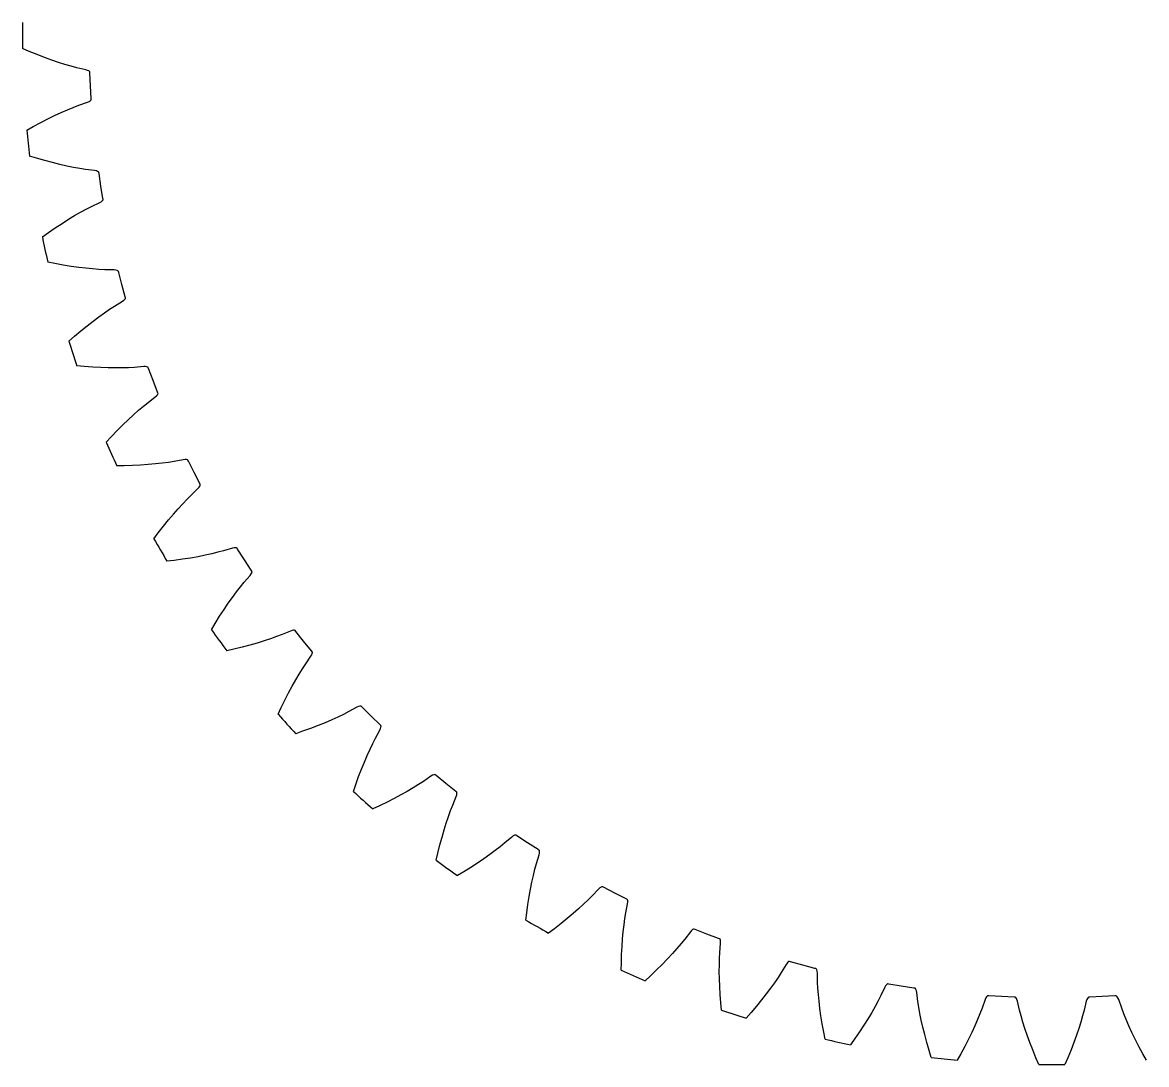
# Model space of a CAD drawing. Extents: x -300 to 395, y -300 to 300.
# Drawn here: x -300 to 27.6, y -300 to 3.8 of the extents above; entities that cross this region are included whole.
import ezdxf

# ---------------------------------------------------------------- set-up
doc = ezdxf.new("R2010")
doc.units = 0

msp = doc.modelspace()

# ---------------------------------------------------------------- linework, layer by layer
at = {"layer": 'layer1'}
for p, q in [((-298.01, -4.65), (-299.98, -3.8)), ((-295.74, -5.58), (-298.01, -4.65)), ((-293.56, -6.42), (-295.74, -5.58)), ((-291.48, -7.17), (-293.56, -6.42)), ((-289.49, -7.84), (-291.48, -7.17)), ((-287.61, -8.43), (-289.49, -7.84)), ((-285.83, -8.95), (-287.61, -8.43)), ((-284.15, -9.4), (-285.83, -8.95)), ((-281.56, -10.03), (-284.15, -9.4)), ((-281.07, -10.17), (-281.56, -10.03)), ((-280.71, -10.34), (-281.07, -10.17)), ((-280.49, -10.53), (-280.71, -10.34)), ((-280.42, -10.63), (-280.49, -10.53)), ((-280.39, -10.73), (-280.42, -10.63)), ((-280.38, -11.02), (-280.39, -10.73)), ((-280.21, -14.69), (-280.38, -11.02)), ((-280, -18.35), (-280.21, -14.69)), ((-283.58, -20.35), (-281.06, -19.46)), ((-281.06, -19.46), (-280.6, -19.26)), ((-280.6, -19.26), (-280.26, -19.05)), ((-280.26, -19.05), (-280.05, -18.84)), ((-280.05, -18.84), (-280, -18.74)), ((-279.98, -18.64), (-280, -18.35)), ((-280, -18.74), (-279.98, -18.64)), ((-290.63, -23.34), (-288.72, -22.46)), ((-288.72, -22.46), (-286.91, -21.67)), ((-286.91, -21.67), (-285.2, -20.97)), ((-285.2, -20.97), (-283.58, -20.35)), ((-296.86, -26.52), (-294.7, -25.36)), ((-294.7, -25.36), (-292.62, -24.3)), ((-292.62, -24.3), (-290.63, -23.34)), ((-298.73, -27.58), (-296.86, -26.52)), ((-295.89, -35.78), (-297.94, -35.14)), ((-293.53, -36.46), (-295.89, -35.78)), ((-291.28, -37.07), (-293.53, -36.46)), ((-289.13, -37.6), (-291.28, -37.07)), ((-287.09, -38.06), (-289.13, -37.6)), ((-285.15, -38.45), (-287.09, -38.06)), ((-283.32, -38.78), (-285.15, -38.45)), ((-281.61, -39.05), (-283.32, -38.78)), ((-278.97, -39.4), (-281.61, -39.05)), ((-278.47, -39.5), (-278.97, -39.4)), ((-278.09, -39.63), (-278.47, -39.5)), ((-277.85, -39.79), (-278.09, -39.63)), ((-277.78, -39.88), (-277.85, -39.79)), ((-277.73, -39.98), (-277.78, -39.88)), ((-277.69, -40.26), (-277.73, -39.98)), ((-277.14, -43.89), (-277.69, -40.26)), ((-276.54, -47.52), (-277.14, -43.89)), ((-279.9, -49.88), (-277.49, -48.73)), ((-277.49, -48.73), (-277.04, -48.49)), ((-277.04, -48.49), (-276.73, -48.24)), ((-276.73, -48.24), (-276.55, -48.01)), ((-276.55, -48.01), (-276.51, -47.9)), ((-276.5, -47.8), (-276.54, -47.52)), ((-276.51, -47.9), (-276.5, -47.8)), ((-284.8, -52.52), (-283.08, -51.55)), ((-283.08, -51.55), (-281.44, -50.67)), ((-281.44, -50.67), (-279.9, -49.88)), ((-290.43, -56.03), (-288.48, -54.76)), ((-288.48, -54.76), (-286.6, -53.59)), ((-286.6, -53.59), (-284.8, -52.52)), ((-294.21, -58.65), (-292.46, -57.41)), ((-292.46, -57.41), (-290.43, -56.03)), ((-290.53, -66.51), (-292.63, -66.09)), ((-288.11, -66.95), (-290.53, -66.51)), ((-285.81, -67.31), (-288.11, -66.95)), ((-283.62, -67.62), (-285.81, -67.31)), ((-281.53, -67.86), (-283.62, -67.62)), ((-279.57, -68.05), (-281.53, -67.86)), ((-277.72, -68.18), (-279.57, -68.05)), ((-275.98, -68.28), (-277.72, -68.18)), ((-273.32, -68.35), (-275.98, -68.28)), ((-272.81, -68.39), (-273.32, -68.35)), ((-272.43, -68.48), (-272.81, -68.39)), ((-272.17, -68.62), (-272.43, -68.48)), ((-272.08, -68.7), (-272.17, -68.62)), ((-272.03, -68.79), (-272.08, -68.7)), ((-271.96, -69.07), (-272.03, -68.79)), ((-271.03, -72.62), (-271.96, -69.07)), ((-270.06, -76.17), (-271.03, -72.62)), ((-273.15, -78.86), (-270.88, -77.47)), ((-270.88, -77.47), (-270.46, -77.18)), ((-270.46, -77.18), (-270.17, -76.91)), ((-270.17, -76.91), (-270.01, -76.66)), ((-269.98, -76.44), (-270.06, -76.17)), ((-270.01, -76.66), (-269.98, -76.55)), ((-269.98, -76.55), (-269.98, -76.44)), ((-277.75, -82), (-276.14, -80.85)), ((-276.14, -80.85), (-274.6, -79.81)), ((-274.6, -79.81), (-273.15, -78.86)), ((-282.99, -86.08), (-281.17, -84.61)), ((-281.17, -84.61), (-279.43, -83.25)), ((-279.43, -83.25), (-277.75, -82)), ((-286.47, -89.08), (-284.86, -87.67)), ((-284.86, -87.67), (-282.99, -86.08)), ((-281.98, -96.51), (-284.12, -96.31)), ((-279.54, -96.7), (-281.98, -96.51)), ((-277.21, -96.82), (-279.54, -96.7)), ((-274.99, -96.89), (-277.21, -96.82)), ((-272.9, -96.92), (-274.99, -96.89)), ((-270.92, -96.9), (-272.9, -96.92)), ((-269.07, -96.84), (-270.92, -96.9)), ((-267.34, -96.75), (-269.07, -96.84)), ((-264.68, -96.54), (-267.34, -96.75)), ((-264.17, -96.53), (-264.68, -96.54)), ((-263.78, -96.58), (-264.17, -96.53)), ((-263.5, -96.69), (-263.78, -96.58)), ((-263.41, -96.77), (-263.5, -96.69)), ((-263.35, -96.85), (-263.41, -96.77)), ((-263.25, -97.12), (-263.35, -96.85)), ((-261.96, -100.56), (-263.25, -97.12)), ((-260.62, -103.98), (-261.96, -100.56)), ((-260.91, -105.03), (-260.65, -104.73)), ((-260.65, -104.73), (-260.52, -104.46)), ((-260.52, -104.24), (-260.62, -103.98)), ((-260.5, -104.35), (-260.52, -104.24)), ((-260.52, -104.46), (-260.5, -104.35)), ((-266.17, -109.27), (-264.76, -108.08)), ((-264.76, -108.08), (-263.41, -106.98)), ((-263.41, -106.98), (-261.29, -105.36)), ((-261.29, -105.36), (-260.91, -105.03)), ((-269.19, -112), (-267.65, -110.58)), ((-267.65, -110.58), (-266.17, -109.27)), ((-272.44, -115.19), (-270.79, -113.54)), ((-270.79, -113.54), (-269.19, -112)), ((-275.59, -118.54), (-274.14, -116.96)), ((-274.14, -116.96), (-272.44, -115.19)), ((-257.47, -124.44), (-259.31, -124.69)), ((-255.76, -124.17), (-257.47, -124.44)), ((-253.14, -123.68), (-255.76, -124.17)), ((-252.63, -123.62), (-253.14, -123.68)), ((-252.24, -123.63), (-252.63, -123.62)), ((-251.95, -123.71), (-252.24, -123.63)), ((-251.86, -123.77), (-251.95, -123.71)), ((-251.79, -123.85), (-251.86, -123.77)), ((-251.66, -124.1), (-251.79, -123.85)), ((-250.01, -127.39), (-251.66, -124.1)), ((-270.35, -125.46), (-272.5, -125.48)), ((-267.9, -125.39), (-270.35, -125.46)), ((-265.57, -125.27), (-267.9, -125.39)), ((-263.36, -125.11), (-265.57, -125.27)), ((-261.27, -124.91), (-263.36, -125.11)), ((-259.31, -124.69), (-261.27, -124.91)), ((-248.32, -130.65), (-250.01, -127.39)), ((-248.19, -130.9), (-248.32, -130.65)), ((-248.17, -131.01), (-248.19, -130.9)), ((-248.18, -131.12), (-248.17, -131.01)), ((-252.01, -135.16), (-250.78, -133.93)), ((-250.78, -133.93), (-248.85, -132.1)), ((-248.85, -132.1), (-248.5, -131.72)), ((-248.5, -131.72), (-248.28, -131.4)), ((-248.28, -131.4), (-248.18, -131.12)), ((-254.63, -137.95), (-253.29, -136.5)), ((-253.29, -136.5), (-252.01, -135.16)), ((-257.44, -141.22), (-256.01, -139.53)), ((-256.01, -139.53), (-254.63, -137.95)), ((-260.41, -144.98), (-258.91, -143.03)), ((-258.91, -143.03), (-257.44, -141.22)), ((-261.69, -146.7), (-260.41, -144.98)), ((-243.06, -150.67), (-244.86, -151.11)), ((-241.38, -150.22), (-243.06, -150.67)), ((-238.82, -149.46), (-241.38, -150.22)), ((-238.33, -149.35), (-238.82, -149.46)), ((-237.93, -149.32), (-238.33, -149.35)), ((-237.64, -149.36), (-237.93, -149.32)), ((-237.54, -149.42), (-237.64, -149.36)), ((-237.46, -149.49), (-237.54, -149.42)), ((-237.31, -149.73), (-237.46, -149.49)), ((-235.33, -152.82), (-237.31, -149.73)), ((-255.76, -153.03), (-257.89, -153.28)), ((-253.32, -152.7), (-255.76, -153.03)), ((-251.02, -152.34), (-253.32, -152.7)), ((-248.84, -151.95), (-251.02, -152.34)), ((-246.79, -151.54), (-248.84, -151.95)), ((-244.86, -151.11), (-246.79, -151.54)), ((-233.31, -155.89), (-235.33, -152.82)), ((-233.68, -157.39), (-233.37, -156.98)), ((-233.37, -156.98), (-233.18, -156.63)), ((-233.15, -156.13), (-233.31, -155.89)), ((-233.18, -156.63), (-233.11, -156.35)), ((-233.12, -156.23), (-233.15, -156.13)), ((-233.11, -156.35), (-233.12, -156.23)), ((-236.5, -160.76), (-235.41, -159.41)), ((-235.41, -159.41), (-233.68, -157.39)), ((-238.81, -163.81), (-237.64, -162.23)), ((-237.64, -162.23), (-236.5, -160.76)), ((-241.27, -167.36), (-240.02, -165.52)), ((-240.02, -165.52), (-238.81, -163.81)), ((-243.83, -171.4), (-242.54, -169.31)), ((-242.54, -169.31), (-241.27, -167.36)), ((-244.92, -173.25), (-243.83, -171.4)), ((-221.89, -173.61), (-224.35, -174.63)), ((-221.41, -173.44), (-221.89, -173.61)), ((-221.02, -173.37), (-221.41, -173.44)), ((-220.73, -173.39), (-221.02, -173.37)), ((-220.62, -173.43), (-220.73, -173.39)), ((-220.53, -173.49), (-220.62, -173.43)), ((-220.36, -173.71), (-220.53, -173.49)), ((-229.59, -176.5), (-231.59, -177.13)), ((-227.72, -175.87), (-229.59, -176.5)), ((-225.98, -175.25), (-227.72, -175.87)), ((-224.35, -174.63), (-225.98, -175.25)), ((-218.06, -176.58), (-220.36, -173.71)), ((-215.73, -179.42), (-218.06, -176.58)), ((-238.36, -178.93), (-240.45, -179.4)), ((-235.97, -178.34), (-238.36, -178.93)), ((-233.72, -177.74), (-235.97, -178.34)), ((-231.59, -177.13), (-233.72, -177.74)), ((-215.55, -179.64), (-215.73, -179.42)), ((-215.68, -180.51), (-215.53, -180.15)), ((-215.51, -179.74), (-215.55, -179.64)), ((-215.53, -180.15), (-215.49, -179.86)), ((-215.49, -179.86), (-215.51, -179.74)), ((-218.4, -184.6), (-217.46, -183.14)), ((-217.46, -183.14), (-215.95, -180.95)), ((-215.95, -180.95), (-215.68, -180.51)), ((-220.38, -187.88), (-219.38, -186.18)), ((-219.38, -186.18), (-218.4, -184.6)), ((-222.45, -191.66), (-221.41, -189.71)), ((-221.41, -189.71), (-220.38, -187.88)), ((-223.51, -193.74), (-222.45, -191.66)), ((-225.47, -197.9), (-224.58, -195.95)), ((-224.58, -195.95), (-223.51, -193.74)), ((-202.53, -195.85), (-204.87, -197.12)), ((-202.07, -195.63), (-202.53, -195.85)), ((-201.69, -195.52), (-202.07, -195.63)), ((-201.4, -195.51), (-201.69, -195.52)), ((-201.28, -195.54), (-201.4, -195.51)), ((-201.19, -195.59), (-201.28, -195.54)), ((-200.99, -195.8), (-201.19, -195.59)), ((-198.41, -198.41), (-200.99, -195.8)), ((-209.89, -199.53), (-211.81, -200.37)), ((-208.09, -198.71), (-209.89, -199.53)), ((-206.42, -197.91), (-208.09, -198.71)), ((-204.87, -197.12), (-206.42, -197.91)), ((-195.8, -200.99), (-198.41, -198.41)), ((-218.35, -202.86), (-220.38, -203.55)), ((-216.04, -202.03), (-218.35, -202.86)), ((-213.86, -201.2), (-216.04, -202.03)), ((-211.81, -200.37), (-213.86, -201.2)), ((-197.12, -204.87), (-195.85, -202.53)), ((-195.85, -202.53), (-195.63, -202.07)), ((-195.59, -201.19), (-195.8, -200.99)), ((-195.63, -202.07), (-195.52, -201.69)), ((-195.54, -201.28), (-195.59, -201.19)), ((-195.51, -201.4), (-195.54, -201.28)), ((-195.52, -201.69), (-195.51, -201.4)), ((-197.91, -206.42), (-197.12, -204.87)), ((-199.53, -209.89), (-198.71, -208.09)), ((-198.71, -208.09), (-197.91, -206.42)), ((-201.2, -213.86), (-200.37, -211.81)), ((-200.37, -211.81), (-199.53, -209.89)), ((-202.86, -218.35), (-202.03, -216.04)), ((-202.03, -216.04), (-201.2, -213.86)), ((-180.95, -215.95), (-183.14, -217.46)), ((-180.51, -215.68), (-180.95, -215.95)), ((-180.15, -215.53), (-180.51, -215.68)), ((-179.86, -215.49), (-180.15, -215.53)), ((-179.74, -215.51), (-179.86, -215.49)), ((-179.64, -215.55), (-179.74, -215.51)), ((-179.42, -215.73), (-179.64, -215.55)), ((-176.58, -218.06), (-179.42, -215.73)), ((-203.55, -220.38), (-202.86, -218.35)), ((-186.18, -219.38), (-187.88, -220.38)), ((-184.6, -218.4), (-186.18, -219.38)), ((-183.14, -217.46), (-184.6, -218.4)), ((-173.71, -220.36), (-176.58, -218.06)), ((-191.66, -222.45), (-193.74, -223.51)), ((-189.71, -221.41), (-191.66, -222.45)), ((-187.88, -220.38), (-189.71, -221.41)), ((-174.63, -224.35), (-173.61, -221.89)), ((-173.49, -220.53), (-173.71, -220.36)), ((-173.61, -221.89), (-173.44, -221.41)), ((-173.43, -220.62), (-173.49, -220.53)), ((-173.44, -221.41), (-173.37, -221.02)), ((-173.39, -220.73), (-173.43, -220.62)), ((-173.37, -221.02), (-173.39, -220.73)), ((-195.95, -224.58), (-197.9, -225.47)), ((-193.74, -223.51), (-195.95, -224.58)), ((-175.87, -227.72), (-175.25, -225.98)), ((-175.25, -225.98), (-174.63, -224.35)), ((-176.5, -229.59), (-175.87, -227.72)), ((-177.74, -233.72), (-177.13, -231.59)), ((-177.13, -231.59), (-176.5, -229.59)), ((-178.34, -235.97), (-177.74, -233.72)), ((-159.41, -235.41), (-160.76, -236.5)), ((-157.39, -233.68), (-159.41, -235.41)), ((-156.98, -233.37), (-157.39, -233.68)), ((-156.63, -233.18), (-156.98, -233.37)), ((-156.35, -233.11), (-156.63, -233.18)), ((-156.23, -233.12), (-156.35, -233.11)), ((-156.13, -233.15), (-156.23, -233.12)), ((-155.89, -233.31), (-156.13, -233.15)), ((-152.82, -235.33), (-155.89, -233.31)), ((-149.73, -237.31), (-152.82, -235.33)), ((-179.4, -240.45), (-178.93, -238.36)), ((-178.93, -238.36), (-178.34, -235.97)), ((-163.81, -238.81), (-165.52, -240.02)), ((-162.23, -237.64), (-163.81, -238.81)), ((-160.76, -236.5), (-162.23, -237.64)), ((-150.22, -241.38), (-149.46, -238.82)), ((-149.49, -237.46), (-149.73, -237.31)), ((-149.42, -237.54), (-149.49, -237.46)), ((-149.46, -238.82), (-149.35, -238.33)), ((-149.36, -237.64), (-149.42, -237.54)), ((-149.32, -237.93), (-149.36, -237.64)), ((-149.35, -238.33), (-149.32, -237.93)), ((-167.36, -241.27), (-169.31, -242.54)), ((-165.52, -240.02), (-167.36, -241.27)), ((-150.67, -243.06), (-150.22, -241.38)), ((-171.4, -243.83), (-173.25, -244.92)), ((-169.31, -242.54), (-171.4, -243.83)), ((-151.54, -246.79), (-151.11, -244.86)), ((-151.11, -244.86), (-150.67, -243.06)), ((-152.34, -251.02), (-151.95, -248.84)), ((-151.95, -248.84), (-151.54, -246.79)), ((-132.1, -248.85), (-133.93, -250.78)), ((-131.72, -248.5), (-132.1, -248.85)), ((-131.4, -248.28), (-131.72, -248.5)), ((-131.12, -248.18), (-131.4, -248.28)), ((-131.01, -248.17), (-131.12, -248.18)), ((-130.9, -248.19), (-131.01, -248.17)), ((-130.65, -248.32), (-130.9, -248.19)), ((-127.39, -250.01), (-130.65, -248.32)), ((-152.7, -253.32), (-152.34, -251.02)), ((-135.16, -252.01), (-136.5, -253.29)), ((-133.93, -250.78), (-135.16, -252.01)), ((-124.1, -251.66), (-127.39, -250.01)), ((-123.85, -251.79), (-124.1, -251.66)), ((-123.77, -251.86), (-123.85, -251.79)), ((-123.71, -251.95), (-123.77, -251.86)), ((-123.63, -252.24), (-123.71, -251.95)), ((-153.03, -255.76), (-152.7, -253.32)), ((-137.95, -254.63), (-139.53, -256.01)), ((-136.5, -253.29), (-137.95, -254.63)), ((-124.17, -255.76), (-123.68, -253.14)), ((-123.68, -253.14), (-123.62, -252.63)), ((-123.62, -252.63), (-123.63, -252.24)), ((-153.28, -257.89), (-153.03, -255.76)), ((-141.22, -257.44), (-143.03, -258.91)), ((-139.53, -256.01), (-141.22, -257.44)), ((-124.69, -259.31), (-124.44, -257.47)), ((-124.44, -257.47), (-124.17, -255.76)), ((-144.98, -260.41), (-146.7, -261.69)), ((-143.03, -258.91), (-144.98, -260.41)), ((-125.11, -263.36), (-124.91, -261.27)), ((-124.91, -261.27), (-124.69, -259.31)), ((-105.36, -261.29), (-106.98, -263.41)), ((-105.03, -260.91), (-105.36, -261.29)), ((-104.73, -260.65), (-105.03, -260.91)), ((-104.46, -260.52), (-104.73, -260.65)), ((-104.35, -260.5), (-104.46, -260.52)), ((-104.24, -260.52), (-104.35, -260.5)), ((-103.98, -260.62), (-104.24, -260.52)), ((-100.56, -261.96), (-103.98, -260.62)), ((-97.12, -263.25), (-100.56, -261.96)), ((-125.27, -265.57), (-125.11, -263.36)), ((-108.08, -264.76), (-109.27, -266.17)), ((-106.98, -263.41), (-108.08, -264.76)), ((-96.85, -263.35), (-97.12, -263.25)), ((-96.77, -263.41), (-96.85, -263.35)), ((-96.69, -263.5), (-96.77, -263.41)), ((-96.75, -267.34), (-96.54, -264.68)), ((-96.58, -263.78), (-96.69, -263.5)), ((-96.53, -264.17), (-96.58, -263.78)), ((-96.54, -264.68), (-96.53, -264.17)), ((-125.46, -270.35), (-125.39, -267.9)), ((-125.39, -267.9), (-125.27, -265.57)), ((-110.58, -267.65), (-112, -269.19)), ((-109.27, -266.17), (-110.58, -267.65)), ((-96.84, -269.07), (-96.75, -267.34)), ((-125.48, -272.5), (-125.46, -270.35)), ((-113.54, -270.79), (-115.19, -272.44)), ((-112, -269.19), (-113.54, -270.79)), ((-96.92, -272.9), (-96.9, -270.92)), ((-96.9, -270.92), (-96.84, -269.07)), ((-77.47, -270.88), (-78.86, -273.15)), ((-77.18, -270.46), (-77.47, -270.88)), ((-76.91, -270.17), (-77.18, -270.46)), ((-76.66, -270.01), (-76.91, -270.17)), ((-76.55, -269.98), (-76.66, -270.01)), ((-76.44, -269.98), (-76.55, -269.98)), ((-76.17, -270.06), (-76.44, -269.98)), ((-72.62, -271.03), (-76.17, -270.06)), ((-69.07, -271.96), (-72.62, -271.03)), ((-116.96, -274.14), (-118.54, -275.59)), ((-115.19, -272.44), (-116.96, -274.14)), ((-96.89, -274.99), (-96.92, -272.9)), ((-96.82, -277.21), (-96.89, -274.99)), ((-79.81, -274.6), (-80.85, -276.14)), ((-78.86, -273.15), (-79.81, -274.6)), ((-68.79, -272.03), (-69.07, -271.96)), ((-68.7, -272.08), (-68.79, -272.03)), ((-68.62, -272.17), (-68.7, -272.08)), ((-68.48, -272.43), (-68.62, -272.17)), ((-68.39, -272.81), (-68.48, -272.43)), ((-68.35, -273.32), (-68.39, -272.81)), ((-68.28, -275.98), (-68.35, -273.32)), ((-96.7, -279.54), (-96.82, -277.21)), ((-82, -277.75), (-83.25, -279.43)), ((-80.85, -276.14), (-82, -277.75)), ((-68.18, -277.72), (-68.28, -275.98)), ((-68.05, -279.57), (-68.18, -277.72)), ((-48.73, -277.49), (-49.88, -279.9)), ((-48.49, -277.04), (-48.73, -277.49)), ((-48.24, -276.73), (-48.49, -277.04)), ((-48.01, -276.55), (-48.24, -276.73)), ((-47.9, -276.51), (-48.01, -276.55)), ((-47.8, -276.5), (-47.9, -276.51)), ((-47.52, -276.54), (-47.8, -276.5)), ((-43.89, -277.14), (-47.52, -276.54)), ((-40.26, -277.69), (-43.89, -277.14)), ((-39.98, -277.73), (-40.26, -277.69)), ((-39.88, -277.78), (-39.98, -277.73)), ((-39.79, -277.85), (-39.88, -277.78)), ((-39.63, -278.09), (-39.79, -277.85)), ((-39.5, -278.47), (-39.63, -278.09)), ((-96.51, -281.98), (-96.7, -279.54)), ((-84.61, -281.17), (-86.08, -282.99)), ((-83.25, -279.43), (-84.61, -281.17)), ((-67.86, -281.53), (-68.05, -279.57)), ((-67.62, -283.62), (-67.86, -281.53)), ((-50.67, -281.44), (-51.55, -283.08)), ((-49.88, -279.9), (-50.67, -281.44)), ((-39.4, -278.97), (-39.5, -278.47)), ((-39.05, -281.61), (-39.4, -278.97)), ((-38.78, -283.32), (-39.05, -281.61)), ((-19.46, -281.06), (-20.35, -283.58)), ((-19.26, -280.6), (-19.46, -281.06)), ((-19.05, -280.26), (-19.26, -280.6)), ((-18.84, -280.05), (-19.05, -280.26)), ((-18.74, -280), (-18.84, -280.05)), ((-18.64, -279.98), (-18.74, -280)), ((-18.35, -280), (-18.64, -279.98)), ((-14.69, -280.21), (-18.35, -280)), ((-11.02, -280.38), (-14.69, -280.21)), ((-10.73, -280.39), (-11.02, -280.38)), ((-10.63, -280.42), (-10.73, -280.39)), ((-10.53, -280.49), (-10.63, -280.42)), ((-10.34, -280.71), (-10.53, -280.49)), ((-10.17, -281.07), (-10.34, -280.71)), ((-10.03, -281.56), (-10.17, -281.07)), ((-9.4, -284.15), (-10.03, -281.56)), ((10.03, -281.56), (9.4, -284.15)), ((10.17, -281.07), (10.03, -281.56)), ((10.34, -280.71), (10.17, -281.07)), ((10.53, -280.49), (10.34, -280.71)), ((10.63, -280.42), (10.53, -280.49)), ((10.73, -280.39), (10.63, -280.42)), ((11.02, -280.38), (10.73, -280.39)), ((14.69, -280.21), (11.02, -280.38)), ((18.35, -280), (14.69, -280.21)), ((18.64, -279.98), (18.35, -280)), ((18.74, -280), (18.64, -279.98)), ((18.84, -280.05), (18.74, -280)), ((19.05, -280.26), (18.84, -280.05)), ((19.26, -280.6), (19.05, -280.26)), ((19.46, -281.06), (19.26, -280.6)), ((20.35, -283.58), (19.46, -281.06)), ((-96.31, -284.12), (-96.51, -281.98)), ((-87.67, -284.86), (-89.08, -286.47)), ((-86.08, -282.99), (-87.67, -284.86)), ((-67.31, -285.81), (-67.62, -283.62)), ((-52.52, -284.8), (-53.59, -286.6)), ((-51.55, -283.08), (-52.52, -284.8)), ((-38.45, -285.15), (-38.78, -283.32)), ((-20.35, -283.58), (-20.97, -285.2)), ((-8.95, -285.83), (-9.4, -284.15)), ((9.4, -284.15), (8.95, -285.83)), ((20.97, -285.2), (20.35, -283.58)), ((-66.95, -288.11), (-67.31, -285.81)), ((-66.51, -290.53), (-66.95, -288.11)), ((-53.59, -286.6), (-54.76, -288.48)), ((-38.06, -287.09), (-38.45, -285.15)), ((-37.6, -289.13), (-38.06, -287.09)), ((-21.67, -286.91), (-22.46, -288.72)), ((-20.97, -285.2), (-21.67, -286.91)), ((-8.43, -287.61), (-8.95, -285.83)), ((-7.84, -289.49), (-8.43, -287.61)), ((8.43, -287.61), (7.84, -289.49)), ((8.95, -285.83), (8.43, -287.61)), ((21.67, -286.91), (20.97, -285.2)), ((22.46, -288.72), (21.67, -286.91)), ((-66.09, -292.63), (-66.51, -290.53)), ((-56.03, -290.43), (-57.41, -292.46)), ((-54.76, -288.48), (-56.03, -290.43)), ((-37.07, -291.28), (-37.6, -289.13)), ((-36.46, -293.53), (-37.07, -291.28)), ((-23.34, -290.63), (-24.3, -292.62)), ((-22.46, -288.72), (-23.34, -290.63)), ((-7.17, -291.48), (-7.84, -289.49)), ((-6.42, -293.56), (-7.17, -291.48)), ((7.17, -291.48), (6.42, -293.56)), ((7.84, -289.49), (7.17, -291.48)), ((23.34, -290.63), (22.46, -288.72)), ((24.3, -292.62), (23.34, -290.63)), ((-57.41, -292.46), (-58.65, -294.21)), ((-35.78, -295.89), (-36.46, -293.53)), ((-25.36, -294.7), (-26.52, -296.86)), ((-24.3, -292.62), (-25.36, -294.7)), ((-5.58, -295.74), (-6.42, -293.56)), ((6.42, -293.56), (5.58, -295.74)), ((25.36, -294.7), (24.3, -292.62)), ((26.52, -296.86), (25.36, -294.7)), ((-35.14, -297.94), (-35.78, -295.89)), ((-26.52, -296.86), (-27.58, -298.73)), ((-4.65, -298.01), (-5.58, -295.74)), ((-3.8, -299.98), (-4.65, -298.01)), ((4.65, -298.01), (3.8, -299.98)), ((5.58, -295.74), (4.65, -298.01)), ((27.58, -298.73), (26.52, -296.86))]:
    msp.add_line(p, q, dxfattribs=at)
for start, end in [(179.274, 180.726), (185.274, 186.726), (191.274, 192.726), (197.274, 198.726), (203.274, 204.726), (209.274, 210.726), (215.274, 216.726), (221.274, 222.726), (227.274, 228.726), (233.274, 234.726), (239.274, 240.726), (245.274, 246.726), (251.274, 252.726), (257.274, 258.726), (263.274, 264.726), (269.274, 270.726)]:
    msp.add_arc((0, 0), 300, start, end, dxfattribs=at)
at = {"layer": 'layer3'}
for p, q in [((-298.01, -4.65), (-299.98, -3.8)), ((-295.74, -5.58), (-298.01, -4.65)), ((-293.56, -6.42), (-295.74, -5.58)), ((-291.48, -7.17), (-293.56, -6.42)), ((-289.49, -7.84), (-291.48, -7.17)), ((-287.61, -8.43), (-289.49, -7.84)), ((-285.83, -8.95), (-287.61, -8.43)), ((-284.15, -9.4), (-285.83, -8.95)), ((-281.56, -10.03), (-284.15, -9.4)), ((-281.07, -10.17), (-281.56, -10.03)), ((-280.71, -10.34), (-281.07, -10.17)), ((-280.49, -10.53), (-280.71, -10.34)), ((-280.42, -10.63), (-280.49, -10.53)), ((-280.39, -10.73), (-280.42, -10.63)), ((-280.38, -11.02), (-280.39, -10.73)), ((-280.21, -14.69), (-280.38, -11.02)), ((-280, -18.35), (-280.21, -14.69)), ((-283.58, -20.35), (-281.06, -19.46)), ((-281.06, -19.46), (-280.6, -19.26)), ((-280.6, -19.26), (-280.26, -19.05)), ((-280.26, -19.05), (-280.05, -18.84)), ((-280.05, -18.84), (-280, -18.74)), ((-279.98, -18.64), (-280, -18.35)), ((-280, -18.74), (-279.98, -18.64)), ((-290.63, -23.34), (-288.72, -22.46)), ((-288.72, -22.46), (-286.91, -21.67)), ((-286.91, -21.67), (-285.2, -20.97)), ((-285.2, -20.97), (-283.58, -20.35)), ((-296.86, -26.52), (-294.7, -25.36)), ((-294.7, -25.36), (-292.62, -24.3)), ((-292.62, -24.3), (-290.63, -23.34)), ((-298.73, -27.58), (-296.86, -26.52)), ((-295.89, -35.78), (-297.94, -35.14)), ((-293.53, -36.46), (-295.89, -35.78)), ((-291.28, -37.07), (-293.53, -36.46)), ((-289.13, -37.6), (-291.28, -37.07)), ((-287.09, -38.06), (-289.13, -37.6)), ((-285.15, -38.45), (-287.09, -38.06)), ((-283.32, -38.78), (-285.15, -38.45)), ((-281.61, -39.05), (-283.32, -38.78)), ((-278.97, -39.4), (-281.61, -39.05)), ((-278.47, -39.5), (-278.97, -39.4)), ((-278.09, -39.63), (-278.47, -39.5)), ((-277.85, -39.79), (-278.09, -39.63)), ((-277.78, -39.88), (-277.85, -39.79)), ((-277.73, -39.98), (-277.78, -39.88)), ((-277.69, -40.26), (-277.73, -39.98)), ((-277.14, -43.89), (-277.69, -40.26)), ((-276.54, -47.52), (-277.14, -43.89)), ((-279.9, -49.88), (-277.49, -48.73)), ((-277.49, -48.73), (-277.04, -48.49)), ((-277.04, -48.49), (-276.73, -48.24)), ((-276.73, -48.24), (-276.55, -48.01)), ((-276.55, -48.01), (-276.51, -47.9)), ((-276.5, -47.8), (-276.54, -47.52)), ((-276.51, -47.9), (-276.5, -47.8)), ((-284.8, -52.52), (-283.08, -51.55)), ((-283.08, -51.55), (-281.44, -50.67)), ((-281.44, -50.67), (-279.9, -49.88)), ((-290.43, -56.03), (-288.48, -54.76)), ((-288.48, -54.76), (-286.6, -53.59)), ((-286.6, -53.59), (-284.8, -52.52)), ((-294.21, -58.65), (-292.46, -57.41)), ((-292.46, -57.41), (-290.43, -56.03)), ((-290.53, -66.51), (-292.63, -66.09)), ((-288.11, -66.95), (-290.53, -66.51)), ((-285.81, -67.31), (-288.11, -66.95)), ((-283.62, -67.62), (-285.81, -67.31)), ((-281.53, -67.86), (-283.62, -67.62)), ((-279.57, -68.05), (-281.53, -67.86)), ((-277.72, -68.18), (-279.57, -68.05)), ((-275.98, -68.28), (-277.72, -68.18)), ((-273.32, -68.35), (-275.98, -68.28)), ((-272.81, -68.39), (-273.32, -68.35)), ((-272.43, -68.48), (-272.81, -68.39)), ((-272.17, -68.62), (-272.43, -68.48)), ((-272.08, -68.7), (-272.17, -68.62)), ((-272.03, -68.79), (-272.08, -68.7)), ((-271.96, -69.07), (-272.03, -68.79)), ((-271.03, -72.62), (-271.96, -69.07)), ((-270.06, -76.17), (-271.03, -72.62)), ((-273.15, -78.86), (-270.88, -77.47)), ((-270.88, -77.47), (-270.46, -77.18)), ((-270.46, -77.18), (-270.17, -76.91)), ((-270.17, -76.91), (-270.01, -76.66)), ((-269.98, -76.44), (-270.06, -76.17)), ((-270.01, -76.66), (-269.98, -76.55)), ((-269.98, -76.55), (-269.98, -76.44)), ((-277.75, -82), (-276.14, -80.85)), ((-276.14, -80.85), (-274.6, -79.81)), ((-274.6, -79.81), (-273.15, -78.86)), ((-282.99, -86.08), (-281.17, -84.61)), ((-281.17, -84.61), (-279.43, -83.25)), ((-279.43, -83.25), (-277.75, -82)), ((-286.47, -89.08), (-284.86, -87.67)), ((-284.86, -87.67), (-282.99, -86.08)), ((-281.98, -96.51), (-284.12, -96.31)), ((-279.54, -96.7), (-281.98, -96.51)), ((-277.21, -96.82), (-279.54, -96.7)), ((-274.99, -96.89), (-277.21, -96.82)), ((-272.9, -96.92), (-274.99, -96.89)), ((-270.92, -96.9), (-272.9, -96.92)), ((-269.07, -96.84), (-270.92, -96.9)), ((-267.34, -96.75), (-269.07, -96.84)), ((-264.68, -96.54), (-267.34, -96.75)), ((-264.17, -96.53), (-264.68, -96.54)), ((-263.78, -96.58), (-264.17, -96.53)), ((-263.5, -96.69), (-263.78, -96.58)), ((-263.41, -96.77), (-263.5, -96.69)), ((-263.35, -96.85), (-263.41, -96.77)), ((-263.25, -97.12), (-263.35, -96.85)), ((-261.96, -100.56), (-263.25, -97.12)), ((-260.62, -103.98), (-261.96, -100.56)), ((-260.91, -105.03), (-260.65, -104.73)), ((-260.65, -104.73), (-260.52, -104.46)), ((-260.52, -104.24), (-260.62, -103.98)), ((-260.5, -104.35), (-260.52, -104.24)), ((-260.52, -104.46), (-260.5, -104.35)), ((-266.17, -109.27), (-264.76, -108.08)), ((-264.76, -108.08), (-263.41, -106.98)), ((-263.41, -106.98), (-261.29, -105.36)), ((-261.29, -105.36), (-260.91, -105.03)), ((-269.19, -112), (-267.65, -110.58)), ((-267.65, -110.58), (-266.17, -109.27)), ((-272.44, -115.19), (-270.79, -113.54)), ((-270.79, -113.54), (-269.19, -112)), ((-275.59, -118.54), (-274.14, -116.96)), ((-274.14, -116.96), (-272.44, -115.19)), ((-257.47, -124.44), (-259.31, -124.69)), ((-255.76, -124.17), (-257.47, -124.44)), ((-253.14, -123.68), (-255.76, -124.17)), ((-252.63, -123.62), (-253.14, -123.68)), ((-252.24, -123.63), (-252.63, -123.62)), ((-251.95, -123.71), (-252.24, -123.63)), ((-251.86, -123.77), (-251.95, -123.71)), ((-251.79, -123.85), (-251.86, -123.77)), ((-251.66, -124.1), (-251.79, -123.85)), ((-250.01, -127.39), (-251.66, -124.1)), ((-270.35, -125.46), (-272.5, -125.48)), ((-267.9, -125.39), (-270.35, -125.46)), ((-265.57, -125.27), (-267.9, -125.39)), ((-263.36, -125.11), (-265.57, -125.27)), ((-261.27, -124.91), (-263.36, -125.11)), ((-259.31, -124.69), (-261.27, -124.91)), ((-248.32, -130.65), (-250.01, -127.39)), ((-248.19, -130.9), (-248.32, -130.65)), ((-248.17, -131.01), (-248.19, -130.9)), ((-248.18, -131.12), (-248.17, -131.01)), ((-252.01, -135.16), (-250.78, -133.93)), ((-250.78, -133.93), (-248.85, -132.1)), ((-248.85, -132.1), (-248.5, -131.72)), ((-248.5, -131.72), (-248.28, -131.4)), ((-248.28, -131.4), (-248.18, -131.12)), ((-254.63, -137.95), (-253.29, -136.5)), ((-253.29, -136.5), (-252.01, -135.16)), ((-257.44, -141.22), (-256.01, -139.53)), ((-256.01, -139.53), (-254.63, -137.95)), ((-260.41, -144.98), (-258.91, -143.03)), ((-258.91, -143.03), (-257.44, -141.22)), ((-261.69, -146.7), (-260.41, -144.98)), ((-243.06, -150.67), (-244.86, -151.11)), ((-241.38, -150.22), (-243.06, -150.67)), ((-238.82, -149.46), (-241.38, -150.22)), ((-238.33, -149.35), (-238.82, -149.46)), ((-237.93, -149.32), (-238.33, -149.35)), ((-237.64, -149.36), (-237.93, -149.32)), ((-237.54, -149.42), (-237.64, -149.36)), ((-237.46, -149.49), (-237.54, -149.42)), ((-237.31, -149.73), (-237.46, -149.49)), ((-235.33, -152.82), (-237.31, -149.73)), ((-255.76, -153.03), (-257.89, -153.28)), ((-253.32, -152.7), (-255.76, -153.03)), ((-251.02, -152.34), (-253.32, -152.7)), ((-248.84, -151.95), (-251.02, -152.34)), ((-246.79, -151.54), (-248.84, -151.95)), ((-244.86, -151.11), (-246.79, -151.54)), ((-233.31, -155.89), (-235.33, -152.82)), ((-233.68, -157.39), (-233.37, -156.98)), ((-233.37, -156.98), (-233.18, -156.63)), ((-233.15, -156.13), (-233.31, -155.89)), ((-233.18, -156.63), (-233.11, -156.35)), ((-233.12, -156.23), (-233.15, -156.13)), ((-233.11, -156.35), (-233.12, -156.23)), ((-236.5, -160.76), (-235.41, -159.41)), ((-235.41, -159.41), (-233.68, -157.39)), ((-238.81, -163.81), (-237.64, -162.23)), ((-237.64, -162.23), (-236.5, -160.76)), ((-241.27, -167.36), (-240.02, -165.52)), ((-240.02, -165.52), (-238.81, -163.81)), ((-243.83, -171.4), (-242.54, -169.31)), ((-242.54, -169.31), (-241.27, -167.36)), ((-244.92, -173.25), (-243.83, -171.4)), ((-221.89, -173.61), (-224.35, -174.63)), ((-221.41, -173.44), (-221.89, -173.61)), ((-221.02, -173.37), (-221.41, -173.44)), ((-220.73, -173.39), (-221.02, -173.37)), ((-220.62, -173.43), (-220.73, -173.39)), ((-220.53, -173.49), (-220.62, -173.43)), ((-220.36, -173.71), (-220.53, -173.49)), ((-229.59, -176.5), (-231.59, -177.13)), ((-227.72, -175.87), (-229.59, -176.5)), ((-225.98, -175.25), (-227.72, -175.87)), ((-224.35, -174.63), (-225.98, -175.25)), ((-218.06, -176.58), (-220.36, -173.71)), ((-215.73, -179.42), (-218.06, -176.58)), ((-238.36, -178.93), (-240.45, -179.4)), ((-235.97, -178.34), (-238.36, -178.93)), ((-233.72, -177.74), (-235.97, -178.34)), ((-231.59, -177.13), (-233.72, -177.74)), ((-215.55, -179.64), (-215.73, -179.42)), ((-215.68, -180.51), (-215.53, -180.15)), ((-215.51, -179.74), (-215.55, -179.64)), ((-215.53, -180.15), (-215.49, -179.86)), ((-215.49, -179.86), (-215.51, -179.74)), ((-218.4, -184.6), (-217.46, -183.14)), ((-217.46, -183.14), (-215.95, -180.95)), ((-215.95, -180.95), (-215.68, -180.51)), ((-220.38, -187.88), (-219.38, -186.18)), ((-219.38, -186.18), (-218.4, -184.6)), ((-222.45, -191.66), (-221.41, -189.71)), ((-221.41, -189.71), (-220.38, -187.88)), ((-223.51, -193.74), (-222.45, -191.66)), ((-225.47, -197.9), (-224.58, -195.95)), ((-224.58, -195.95), (-223.51, -193.74)), ((-202.53, -195.85), (-204.87, -197.12)), ((-202.07, -195.63), (-202.53, -195.85)), ((-201.69, -195.52), (-202.07, -195.63)), ((-201.4, -195.51), (-201.69, -195.52)), ((-201.28, -195.54), (-201.4, -195.51)), ((-201.19, -195.59), (-201.28, -195.54)), ((-200.99, -195.8), (-201.19, -195.59)), ((-198.41, -198.41), (-200.99, -195.8)), ((-209.89, -199.53), (-211.81, -200.37)), ((-208.09, -198.71), (-209.89, -199.53)), ((-206.42, -197.91), (-208.09, -198.71)), ((-204.87, -197.12), (-206.42, -197.91)), ((-195.8, -200.99), (-198.41, -198.41)), ((-218.35, -202.86), (-220.38, -203.55)), ((-216.04, -202.03), (-218.35, -202.86)), ((-213.86, -201.2), (-216.04, -202.03)), ((-211.81, -200.37), (-213.86, -201.2)), ((-197.12, -204.87), (-195.85, -202.53)), ((-195.85, -202.53), (-195.63, -202.07)), ((-195.59, -201.19), (-195.8, -200.99)), ((-195.63, -202.07), (-195.52, -201.69)), ((-195.54, -201.28), (-195.59, -201.19)), ((-195.51, -201.4), (-195.54, -201.28)), ((-195.52, -201.69), (-195.51, -201.4)), ((-197.91, -206.42), (-197.12, -204.87)), ((-199.53, -209.89), (-198.71, -208.09)), ((-198.71, -208.09), (-197.91, -206.42)), ((-201.2, -213.86), (-200.37, -211.81)), ((-200.37, -211.81), (-199.53, -209.89)), ((-202.86, -218.35), (-202.03, -216.04)), ((-202.03, -216.04), (-201.2, -213.86)), ((-180.95, -215.95), (-183.14, -217.46)), ((-180.51, -215.68), (-180.95, -215.95)), ((-180.15, -215.53), (-180.51, -215.68)), ((-179.86, -215.49), (-180.15, -215.53)), ((-179.74, -215.51), (-179.86, -215.49)), ((-179.64, -215.55), (-179.74, -215.51)), ((-179.42, -215.73), (-179.64, -215.55)), ((-176.58, -218.06), (-179.42, -215.73)), ((-203.55, -220.38), (-202.86, -218.35)), ((-186.18, -219.38), (-187.88, -220.38)), ((-184.6, -218.4), (-186.18, -219.38)), ((-183.14, -217.46), (-184.6, -218.4)), ((-173.71, -220.36), (-176.58, -218.06)), ((-191.66, -222.45), (-193.74, -223.51)), ((-189.71, -221.41), (-191.66, -222.45)), ((-187.88, -220.38), (-189.71, -221.41)), ((-174.63, -224.35), (-173.61, -221.89)), ((-173.49, -220.53), (-173.71, -220.36)), ((-173.61, -221.89), (-173.44, -221.41)), ((-173.43, -220.62), (-173.49, -220.53)), ((-173.44, -221.41), (-173.37, -221.02)), ((-173.39, -220.73), (-173.43, -220.62)), ((-173.37, -221.02), (-173.39, -220.73)), ((-195.95, -224.58), (-197.9, -225.47)), ((-193.74, -223.51), (-195.95, -224.58)), ((-175.87, -227.72), (-175.25, -225.98)), ((-175.25, -225.98), (-174.63, -224.35)), ((-176.5, -229.59), (-175.87, -227.72)), ((-177.74, -233.72), (-177.13, -231.59)), ((-177.13, -231.59), (-176.5, -229.59)), ((-178.34, -235.97), (-177.74, -233.72)), ((-159.41, -235.41), (-160.76, -236.5)), ((-157.39, -233.68), (-159.41, -235.41)), ((-156.98, -233.37), (-157.39, -233.68)), ((-156.63, -233.18), (-156.98, -233.37)), ((-156.35, -233.11), (-156.63, -233.18)), ((-156.23, -233.12), (-156.35, -233.11)), ((-156.13, -233.15), (-156.23, -233.12)), ((-155.89, -233.31), (-156.13, -233.15)), ((-152.82, -235.33), (-155.89, -233.31)), ((-149.73, -237.31), (-152.82, -235.33)), ((-179.4, -240.45), (-178.93, -238.36)), ((-178.93, -238.36), (-178.34, -235.97)), ((-163.81, -238.81), (-165.52, -240.02)), ((-162.23, -237.64), (-163.81, -238.81)), ((-160.76, -236.5), (-162.23, -237.64)), ((-150.22, -241.38), (-149.46, -238.82)), ((-149.49, -237.46), (-149.73, -237.31)), ((-149.42, -237.54), (-149.49, -237.46)), ((-149.46, -238.82), (-149.35, -238.33)), ((-149.36, -237.64), (-149.42, -237.54)), ((-149.32, -237.93), (-149.36, -237.64)), ((-149.35, -238.33), (-149.32, -237.93)), ((-167.36, -241.27), (-169.31, -242.54)), ((-165.52, -240.02), (-167.36, -241.27)), ((-150.67, -243.06), (-150.22, -241.38)), ((-171.4, -243.83), (-173.25, -244.92)), ((-169.31, -242.54), (-171.4, -243.83)), ((-151.54, -246.79), (-151.11, -244.86)), ((-151.11, -244.86), (-150.67, -243.06)), ((-152.34, -251.02), (-151.95, -248.84)), ((-151.95, -248.84), (-151.54, -246.79)), ((-132.1, -248.85), (-133.93, -250.78)), ((-131.72, -248.5), (-132.1, -248.85)), ((-131.4, -248.28), (-131.72, -248.5)), ((-131.12, -248.18), (-131.4, -248.28)), ((-131.01, -248.17), (-131.12, -248.18)), ((-130.9, -248.19), (-131.01, -248.17)), ((-130.65, -248.32), (-130.9, -248.19)), ((-127.39, -250.01), (-130.65, -248.32)), ((-152.7, -253.32), (-152.34, -251.02)), ((-135.16, -252.01), (-136.5, -253.29)), ((-133.93, -250.78), (-135.16, -252.01)), ((-124.1, -251.66), (-127.39, -250.01)), ((-123.85, -251.79), (-124.1, -251.66)), ((-123.77, -251.86), (-123.85, -251.79)), ((-123.71, -251.95), (-123.77, -251.86)), ((-123.63, -252.24), (-123.71, -251.95)), ((-153.03, -255.76), (-152.7, -253.32)), ((-137.95, -254.63), (-139.53, -256.01)), ((-136.5, -253.29), (-137.95, -254.63)), ((-124.17, -255.76), (-123.68, -253.14)), ((-123.68, -253.14), (-123.62, -252.63)), ((-123.62, -252.63), (-123.63, -252.24)), ((-153.28, -257.89), (-153.03, -255.76)), ((-141.22, -257.44), (-143.03, -258.91)), ((-139.53, -256.01), (-141.22, -257.44)), ((-124.69, -259.31), (-124.44, -257.47)), ((-124.44, -257.47), (-124.17, -255.76)), ((-144.98, -260.41), (-146.7, -261.69)), ((-143.03, -258.91), (-144.98, -260.41)), ((-125.11, -263.36), (-124.91, -261.27)), ((-124.91, -261.27), (-124.69, -259.31)), ((-105.36, -261.29), (-106.98, -263.41)), ((-105.03, -260.91), (-105.36, -261.29)), ((-104.73, -260.65), (-105.03, -260.91)), ((-104.46, -260.52), (-104.73, -260.65)), ((-104.35, -260.5), (-104.46, -260.52)), ((-104.24, -260.52), (-104.35, -260.5)), ((-103.98, -260.62), (-104.24, -260.52)), ((-100.56, -261.96), (-103.98, -260.62)), ((-97.12, -263.25), (-100.56, -261.96)), ((-125.27, -265.57), (-125.11, -263.36)), ((-108.08, -264.76), (-109.27, -266.17)), ((-106.98, -263.41), (-108.08, -264.76)), ((-96.85, -263.35), (-97.12, -263.25)), ((-96.77, -263.41), (-96.85, -263.35)), ((-96.69, -263.5), (-96.77, -263.41)), ((-96.75, -267.34), (-96.54, -264.68)), ((-96.58, -263.78), (-96.69, -263.5)), ((-96.53, -264.17), (-96.58, -263.78)), ((-96.54, -264.68), (-96.53, -264.17)), ((-125.46, -270.35), (-125.39, -267.9)), ((-125.39, -267.9), (-125.27, -265.57)), ((-110.58, -267.65), (-112, -269.19)), ((-109.27, -266.17), (-110.58, -267.65)), ((-96.84, -269.07), (-96.75, -267.34)), ((-125.48, -272.5), (-125.46, -270.35)), ((-113.54, -270.79), (-115.19, -272.44)), ((-112, -269.19), (-113.54, -270.79)), ((-96.92, -272.9), (-96.9, -270.92)), ((-96.9, -270.92), (-96.84, -269.07)), ((-77.47, -270.88), (-78.86, -273.15)), ((-77.18, -270.46), (-77.47, -270.88)), ((-76.91, -270.17), (-77.18, -270.46)), ((-76.66, -270.01), (-76.91, -270.17)), ((-76.55, -269.98), (-76.66, -270.01)), ((-76.44, -269.98), (-76.55, -269.98)), ((-76.17, -270.06), (-76.44, -269.98)), ((-72.62, -271.03), (-76.17, -270.06)), ((-69.07, -271.96), (-72.62, -271.03)), ((-116.96, -274.14), (-118.54, -275.59)), ((-115.19, -272.44), (-116.96, -274.14)), ((-96.89, -274.99), (-96.92, -272.9)), ((-96.82, -277.21), (-96.89, -274.99)), ((-79.81, -274.6), (-80.85, -276.14)), ((-78.86, -273.15), (-79.81, -274.6)), ((-68.79, -272.03), (-69.07, -271.96)), ((-68.7, -272.08), (-68.79, -272.03)), ((-68.62, -272.17), (-68.7, -272.08)), ((-68.48, -272.43), (-68.62, -272.17)), ((-68.39, -272.81), (-68.48, -272.43)), ((-68.35, -273.32), (-68.39, -272.81)), ((-68.28, -275.98), (-68.35, -273.32)), ((-96.7, -279.54), (-96.82, -277.21)), ((-82, -277.75), (-83.25, -279.43)), ((-80.85, -276.14), (-82, -277.75)), ((-68.18, -277.72), (-68.28, -275.98)), ((-68.05, -279.57), (-68.18, -277.72)), ((-48.73, -277.49), (-49.88, -279.9)), ((-48.49, -277.04), (-48.73, -277.49)), ((-48.24, -276.73), (-48.49, -277.04)), ((-48.01, -276.55), (-48.24, -276.73)), ((-47.9, -276.51), (-48.01, -276.55)), ((-47.8, -276.5), (-47.9, -276.51)), ((-47.52, -276.54), (-47.8, -276.5)), ((-43.89, -277.14), (-47.52, -276.54)), ((-40.26, -277.69), (-43.89, -277.14)), ((-39.98, -277.73), (-40.26, -277.69)), ((-39.88, -277.78), (-39.98, -277.73)), ((-39.79, -277.85), (-39.88, -277.78)), ((-39.63, -278.09), (-39.79, -277.85)), ((-39.5, -278.47), (-39.63, -278.09)), ((-96.51, -281.98), (-96.7, -279.54)), ((-84.61, -281.17), (-86.08, -282.99)), ((-83.25, -279.43), (-84.61, -281.17)), ((-67.86, -281.53), (-68.05, -279.57)), ((-67.62, -283.62), (-67.86, -281.53)), ((-50.67, -281.44), (-51.55, -283.08)), ((-49.88, -279.9), (-50.67, -281.44)), ((-39.4, -278.97), (-39.5, -278.47)), ((-39.05, -281.61), (-39.4, -278.97)), ((-38.78, -283.32), (-39.05, -281.61)), ((-19.46, -281.06), (-20.35, -283.58)), ((-19.26, -280.6), (-19.46, -281.06)), ((-19.05, -280.26), (-19.26, -280.6)), ((-18.84, -280.05), (-19.05, -280.26)), ((-18.74, -280), (-18.84, -280.05)), ((-18.64, -279.98), (-18.74, -280)), ((-18.35, -280), (-18.64, -279.98)), ((-14.69, -280.21), (-18.35, -280)), ((-11.02, -280.38), (-14.69, -280.21)), ((-10.73, -280.39), (-11.02, -280.38)), ((-10.63, -280.42), (-10.73, -280.39)), ((-10.53, -280.49), (-10.63, -280.42)), ((-10.34, -280.71), (-10.53, -280.49)), ((-10.17, -281.07), (-10.34, -280.71)), ((-10.03, -281.56), (-10.17, -281.07)), ((-9.4, -284.15), (-10.03, -281.56)), ((10.03, -281.56), (9.4, -284.15)), ((10.17, -281.07), (10.03, -281.56)), ((10.34, -280.71), (10.17, -281.07)), ((10.53, -280.49), (10.34, -280.71)), ((10.63, -280.42), (10.53, -280.49)), ((10.73, -280.39), (10.63, -280.42)), ((11.02, -280.38), (10.73, -280.39)), ((14.69, -280.21), (11.02, -280.38)), ((18.35, -280), (14.69, -280.21)), ((18.64, -279.98), (18.35, -280)), ((18.74, -280), (18.64, -279.98)), ((18.84, -280.05), (18.74, -280)), ((19.05, -280.26), (18.84, -280.05)), ((19.26, -280.6), (19.05, -280.26)), ((19.46, -281.06), (19.26, -280.6)), ((20.35, -283.58), (19.46, -281.06)), ((-96.31, -284.12), (-96.51, -281.98)), ((-87.67, -284.86), (-89.08, -286.47)), ((-86.08, -282.99), (-87.67, -284.86)), ((-67.31, -285.81), (-67.62, -283.62)), ((-52.52, -284.8), (-53.59, -286.6)), ((-51.55, -283.08), (-52.52, -284.8)), ((-38.45, -285.15), (-38.78, -283.32)), ((-20.35, -283.58), (-20.97, -285.2)), ((-8.95, -285.83), (-9.4, -284.15)), ((9.4, -284.15), (8.95, -285.83)), ((20.97, -285.2), (20.35, -283.58)), ((-66.95, -288.11), (-67.31, -285.81)), ((-66.51, -290.53), (-66.95, -288.11)), ((-53.59, -286.6), (-54.76, -288.48)), ((-38.06, -287.09), (-38.45, -285.15)), ((-37.6, -289.13), (-38.06, -287.09)), ((-21.67, -286.91), (-22.46, -288.72)), ((-20.97, -285.2), (-21.67, -286.91)), ((-8.43, -287.61), (-8.95, -285.83)), ((-7.84, -289.49), (-8.43, -287.61)), ((8.43, -287.61), (7.84, -289.49)), ((8.95, -285.83), (8.43, -287.61)), ((21.67, -286.91), (20.97, -285.2)), ((22.46, -288.72), (21.67, -286.91)), ((-66.09, -292.63), (-66.51, -290.53)), ((-56.03, -290.43), (-57.41, -292.46)), ((-54.76, -288.48), (-56.03, -290.43)), ((-37.07, -291.28), (-37.6, -289.13)), ((-36.46, -293.53), (-37.07, -291.28)), ((-23.34, -290.63), (-24.3, -292.62)), ((-22.46, -288.72), (-23.34, -290.63)), ((-7.17, -291.48), (-7.84, -289.49)), ((-6.42, -293.56), (-7.17, -291.48)), ((7.17, -291.48), (6.42, -293.56)), ((7.84, -289.49), (7.17, -291.48)), ((23.34, -290.63), (22.46, -288.72)), ((24.3, -292.62), (23.34, -290.63)), ((-57.41, -292.46), (-58.65, -294.21)), ((-35.78, -295.89), (-36.46, -293.53)), ((-25.36, -294.7), (-26.52, -296.86)), ((-24.3, -292.62), (-25.36, -294.7)), ((-5.58, -295.74), (-6.42, -293.56)), ((6.42, -293.56), (5.58, -295.74)), ((25.36, -294.7), (24.3, -292.62)), ((26.52, -296.86), (25.36, -294.7)), ((-35.14, -297.94), (-35.78, -295.89)), ((-26.52, -296.86), (-27.58, -298.73)), ((-4.65, -298.01), (-5.58, -295.74)), ((-3.8, -299.98), (-4.65, -298.01)), ((4.65, -298.01), (3.8, -299.98)), ((5.58, -295.74), (4.65, -298.01)), ((27.58, -298.73), (26.52, -296.86))]:
    msp.add_line(p, q, dxfattribs=at)
for start, end in [(179.274, 180.726), (185.274, 186.726), (191.274, 192.726), (197.274, 198.726), (203.274, 204.726), (209.274, 210.726), (215.274, 216.726), (221.274, 222.726), (227.274, 228.726), (233.274, 234.726), (239.274, 240.726), (245.274, 246.726), (251.274, 252.726), (257.274, 258.726), (263.274, 264.726), (269.274, 270.726)]:
    msp.add_arc((0, 0), 300, start, end, dxfattribs=at)

doc.saveas('drawing.dxf')
